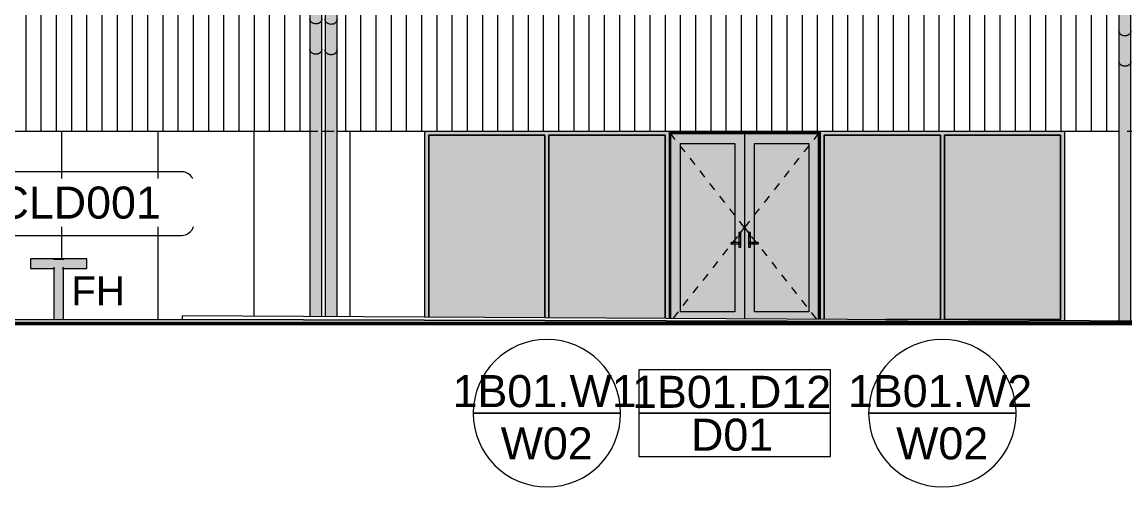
# Model space of a CAD drawing. Header units: metres. Extents: x -2362 to -2010, y -1 to 30.
# Drawn here: x -2318.86 to -2305.09, y 3.2 to 9 of the extents above; entities that cross this region are included whole.
import ezdxf

# ---------------------------------------------------------------- set-up
doc = ezdxf.new("R2010")
doc.units = ezdxf.units.M
doc.linetypes.add('AEC_Center', pattern=[0.024, 0.012, -0.004, 0.004, -0.004])
doc.linetypes.add('Dash Small', pattern=[0.009, 0.003, -0.0015, 0.003, -0.0015])
for name, color, linetype, lineweight in [('A-ANNO-IDEN', 131, 'Continuous', 5), ('A-ANNO-KEYN', 231, 'Continuous', 5), ('A-DETL', 90, 'Continuous', 50), ('A-DOOR', 31, 'Continuous', 5), ('A-DOOR-FRAM', 31, 'Continuous', 5), ('A-DOOR-GLAZ', 31, 'Continuous', 5), ('A-DOOR-IDEN', 31, 'Continuous', 5), ('A-FLOR', 192, 'Continuous', 5), ('A-FLOR-LEVL', 51, 'Continuous', 5), ('A-GLAZ', 151, 'Continuous', 5), ('A-GLAZ-IDEN', 152, 'Continuous', 5), ('A-WALL', 113, 'Continuous', 5), ('A-WALL-PATT', 111, 'Continuous', 5), ('F-FIRE', 13, 'Continuous', 5), ('P-SANR-FIXT', 6, 'Continuous', 5), ('S-BEAM', 12, 'Continuous', 5)]:
    doc.layers.add(name, color=color, linetype=linetype, lineweight=lineweight)
doc.styles.add('Arial_2', font='arial.ttf', dxfattribs={"height": 0.4})
doc.styles.add('Arial_3', font='arial.ttf', dxfattribs={"height": 0.36})

# ---------------------------------------------------------------- blocks, each defined once
blk = doc.blocks.new('Hydrant_double10 - Hydrant_double-1019466-SOUTH EAST - PART B')
at = {"layer": 'F-FIRE'}
h = blk.add_hatch(color=256, dxfattribs=at)
h.paths.add_polyline_path([(-2318.403, 5.986), (-2318.454, 6.036), (-2318.356, 6.034), (-2318.396, 5.993)])
h.paths.add_polyline_path([(-2318.753, 5.986), (-2318.053, 5.986), (-2318.053, 6.046), (-2318.753, 6.044), (-2318.753, 6.001)])
h = blk.add_hatch(color=256, dxfattribs=at)
h.paths.add_polyline_path([(-2318.403, 5.986), (-2318.753, 5.986), (-2318.753, 5.926), (-2318.461, 5.928), (-2318.411, 5.978)])
h.paths.add_polyline_path([(-2318.053, 5.926), (-2318.053, 5.986), (-2318.403, 5.986), (-2318.341, 5.926), (-2318.107, 5.926)])
h = blk.add_hatch(color=256, dxfattribs=at)
h.paths.add_polyline_path([(-2318.461, 5.29), (-2318.343, 5.29), (-2318.346, 5.928), (-2318.403, 5.986), (-2318.463, 5.926), (-2318.462, 5.29)])
h.paths.add_polyline_path([(-2318.403, 5.986), (-2318.357, 6.036), (-2318.454, 6.036), (-2318.418, 6.001)])
for p, q in [((-2318.053, 6.046), (-2318.753, 6.046)), ((-2318.753, 6.046), (-2318.753, 5.986)), ((-2318.753, 5.986), (-2318.753, 5.926)), ((-2318.753, 5.926), (-2318.449, 5.926)), ((-2318.463, 6.036), (-2318.463, 6.031)), ((-2318.463, 5.941), (-2318.463, 5.29)), ((-2318.352, 6.036), (-2318.455, 6.036)), ((-2318.358, 5.926), (-2318.053, 5.926)), ((-2318.343, 6.031), (-2318.343, 6.036)), ((-2318.343, 5.29), (-2318.343, 5.941)), ((-2318.053, 5.986), (-2318.053, 6.046)), ((-2318.053, 5.926), (-2318.053, 5.986))]:
    blk.add_line(p, q, dxfattribs=at)
blk = doc.blocks.new('Downpipe - L Spreader - Default-3252576-SOUTH EAST - PART B')
at = {"layer": 'P-SANR-FIXT'}
for points in [[(-2315.003, 8.971), (-2314.983, 8.973), (-2314.965, 8.979), (-2314.95, 8.989), (-2314.938, 9.002), (-2314.93, 9.018), (-2314.928, 9.034), (-2314.928, 9.4), (-2314.93, 9.412), (-2314.942, 9.431), (-2314.945, 9.434), (-2315.063, 9.434), (-2315.068, 9.428), (-2315.075, 9.414), (-2315.078, 9.399), (-2315.078, 9.034), (-2315.075, 9.018), (-2315.068, 9.002), (-2315.056, 8.989), (-2315.04, 8.979), (-2315.022, 8.973)], [(-2315.003, 8.592), (-2314.983, 8.594), (-2314.965, 8.6), (-2314.95, 8.61), (-2314.938, 8.623), (-2314.93, 8.638), (-2314.928, 8.657), (-2314.928, 9.034), (-2314.93, 9.018), (-2314.942, 8.997), (-2314.95, 8.989), (-2314.965, 8.979), (-2314.983, 8.973), (-2315.003, 8.971), (-2315.022, 8.973), (-2315.04, 8.979), (-2315.06, 8.993), (-2315.068, 9.002), (-2315.075, 9.018), (-2315.078, 9.034), (-2315.078, 8.655), (-2315.075, 8.638), (-2315.068, 8.623), (-2315.056, 8.61), (-2315.04, 8.6), (-2315.022, 8.594)], [(-2314.928, 5.329), (-2314.928, 8.655), (-2314.93, 8.638), (-2314.942, 8.618), (-2314.95, 8.61), (-2314.965, 8.6), (-2314.983, 8.594), (-2315.003, 8.592), (-2315.022, 8.594), (-2315.04, 8.6), (-2315.06, 8.614), (-2315.068, 8.623), (-2315.075, 8.638), (-2315.078, 8.641), (-2315.078, 5.33), (-2314.928, 5.329)]]:
    blk.add_hatch(color=256, dxfattribs=at).paths.add_polyline_path(points)
for p, q in [((-2315.078, 9.434), (-2315.078, 9.034)), ((-2314.945, 9.434), (-2315.063, 9.434)), ((-2314.928, 9.034), (-2314.928, 9.431)), ((-2315.078, 9.034), (-2315.078, 8.655)), ((-2314.928, 8.655), (-2314.928, 9.034)), ((-2315.078, 8.655), (-2315.078, 5.33)), ((-2314.928, 5.329), (-2314.928, 8.655))]:
    blk.add_line(p, q, dxfattribs=at)
for points in [[(-2314.928, 9.034), (-2314.928, 9.031), (-2314.928, 9.026), (-2314.93, 9.017), (-2314.933, 9.01), (-2314.937, 9.003), (-2314.94, 8.999), (-2314.944, 8.994), (-2314.95, 8.989), (-2314.957, 8.984), (-2314.965, 8.979), (-2314.974, 8.975), (-2314.987, 8.972), (-2315.003, 8.97), (-2315.023, 8.972), (-2315.038, 8.978), (-2315.049, 8.984), (-2315.056, 8.989), (-2315.061, 8.994), (-2315.065, 8.999), (-2315.069, 9.003), (-2315.072, 9.01), (-2315.076, 9.017), (-2315.077, 9.026), (-2315.078, 9.031), (-2315.078, 9.034)], [(-2314.928, 8.655), (-2314.928, 8.652), (-2314.928, 8.646), (-2314.93, 8.638), (-2314.933, 8.631), (-2314.937, 8.624), (-2314.94, 8.62), (-2314.944, 8.615), (-2314.95, 8.61), (-2314.957, 8.605), (-2314.965, 8.6), (-2314.974, 8.596), (-2314.987, 8.593), (-2315.003, 8.591), (-2315.023, 8.593), (-2315.038, 8.598), (-2315.049, 8.605), (-2315.056, 8.61), (-2315.061, 8.615), (-2315.065, 8.62), (-2315.069, 8.624), (-2315.072, 8.631), (-2315.076, 8.638), (-2315.077, 8.646), (-2315.078, 8.652), (-2315.078, 8.655)]]:
    blk.add_open_spline(points, degree=3, knots=[0, 0, 0, 0, 0.041667, 0.083333, 0.125, 0.166667, 0.1875, 0.208333, 0.25, 0.291667, 0.333333, 0.375, 0.416667, 0.5, 0.583333, 0.666667, 0.708333, 0.75, 0.791667, 0.8125, 0.833333, 0.875, 0.916667, 0.958333, 1, 1, 1, 1], dxfattribs=at)
blk = doc.blocks.new('Structural Framing 26 - Structural Framing 26-1480178-SOUTH EAST - PART B')
at = {"layer": 'S-BEAM'}
h = blk.add_hatch(color=256, dxfattribs=at)
h.paths.add_polyline_path([(-2329.213, 7.6), (-2329.211, 7.6), (-2329.211, 7.605), (-2328.291, 7.605), (-2328.291, 7.62), (-2330.135, 7.62), (-2330.133, 7.605), (-2329.213, 7.605)])
h.paths.add_polyline_path([(-2349.419, 7.6), (-2349.419, 7.605), (-2348.499, 7.605), (-2348.497, 7.605), (-2347.577, 7.605), (-2347.577, 7.62), (-2349.421, 7.62), (-2349.421, 7.6)])
h.paths.add_polyline_path([(-2308.917, 7.6), (-2308.919, 7.62), (-2310.763, 7.62), (-2310.761, 7.605), (-2309.841, 7.605), (-2309.839, 7.605), (-2308.919, 7.605), (-2308.919, 7.6)])
for p, q in [((-2310.76, 7.6), (-2310.763, 7.6)), ((-2309.838, 7.6), (-2309.841, 7.6)), ((-2308.917, 7.6), (-2308.919, 7.6))]:
    blk.add_line(p, q, dxfattribs=at)
blk = doc.blocks.new('Downpipe - L Spreader - Default-V13-SOUTH EAST - PART B')
at = {"layer": 'P-SANR-FIXT'}
for points in [[(-2315.193, 8.977), (-2315.173, 8.979), (-2315.155, 8.985), (-2315.14, 8.996), (-2315.128, 9.009), (-2315.12, 9.024), (-2315.118, 9.04), (-2315.118, 9.403), (-2315.12, 9.415), (-2315.128, 9.43), (-2315.14, 9.44), (-2315.25, 9.44), (-2315.258, 9.432), (-2315.265, 9.417), (-2315.268, 9.403), (-2315.268, 9.04), (-2315.265, 9.024), (-2315.258, 9.009), (-2315.246, 8.996), (-2315.23, 8.985), (-2315.212, 8.979)], [(-2315.193, 8.598), (-2315.173, 8.6), (-2315.155, 8.606), (-2315.14, 8.616), (-2315.128, 8.629), (-2315.12, 8.645), (-2315.118, 8.663), (-2315.118, 9.04), (-2315.12, 9.024), (-2315.128, 9.009), (-2315.14, 8.996), (-2315.155, 8.985), (-2315.177, 8.979), (-2315.193, 8.977), (-2315.212, 8.979), (-2315.23, 8.985), (-2315.246, 8.996), (-2315.258, 9.009), (-2315.265, 9.024), (-2315.268, 9.04), (-2315.268, 8.661), (-2315.265, 8.645), (-2315.258, 8.629), (-2315.246, 8.616), (-2315.23, 8.606), (-2315.212, 8.6)], [(-2315.118, 5.33), (-2315.118, 8.661), (-2315.12, 8.645), (-2315.128, 8.629), (-2315.14, 8.616), (-2315.155, 8.606), (-2315.177, 8.6), (-2315.193, 8.598), (-2315.212, 8.6), (-2315.23, 8.606), (-2315.246, 8.616), (-2315.258, 8.629), (-2315.265, 8.645), (-2315.268, 8.647), (-2315.268, 5.331), (-2315.118, 5.33)]]:
    blk.add_hatch(color=256, dxfattribs=at).paths.add_polyline_path(points)
for p, q in [((-2315.268, 9.437), (-2315.268, 9.04)), ((-2315.14, 9.44), (-2315.25, 9.44)), ((-2315.118, 9.04), (-2315.118, 9.434)), ((-2315.268, 9.04), (-2315.268, 8.661)), ((-2315.118, 8.661), (-2315.118, 9.04)), ((-2315.268, 8.661), (-2315.268, 5.331)), ((-2315.118, 5.33), (-2315.118, 8.661))]:
    blk.add_line(p, q, dxfattribs=at)
for points in [[(-2315.118, 9.04), (-2315.118, 9.037), (-2315.118, 9.032), (-2315.12, 9.024), (-2315.123, 9.016), (-2315.127, 9.01), (-2315.13, 9.005), (-2315.134, 9.001), (-2315.14, 8.995), (-2315.147, 8.99), (-2315.155, 8.985), (-2315.164, 8.982), (-2315.177, 8.978), (-2315.193, 8.976), (-2315.213, 8.979), (-2315.228, 8.984), (-2315.239, 8.99), (-2315.246, 8.995), (-2315.251, 9.001), (-2315.255, 9.005), (-2315.259, 9.01), (-2315.262, 9.016), (-2315.266, 9.024), (-2315.267, 9.032), (-2315.268, 9.037), (-2315.268, 9.04)], [(-2315.118, 8.661), (-2315.118, 8.658), (-2315.118, 8.653), (-2315.12, 8.645), (-2315.123, 8.637), (-2315.127, 8.631), (-2315.13, 8.626), (-2315.134, 8.621), (-2315.14, 8.616), (-2315.147, 8.611), (-2315.155, 8.606), (-2315.164, 8.603), (-2315.177, 8.599), (-2315.193, 8.597), (-2315.213, 8.599), (-2315.228, 8.605), (-2315.239, 8.611), (-2315.246, 8.616), (-2315.251, 8.621), (-2315.255, 8.626), (-2315.259, 8.631), (-2315.262, 8.637), (-2315.266, 8.645), (-2315.267, 8.653), (-2315.268, 8.658), (-2315.268, 8.661)]]:
    blk.add_open_spline(points, degree=3, knots=[0, 0, 0, 0, 0.041667, 0.083333, 0.125, 0.166667, 0.1875, 0.208333, 0.25, 0.291667, 0.333333, 0.375, 0.416667, 0.5, 0.583333, 0.666667, 0.708333, 0.75, 0.791667, 0.8125, 0.833333, 0.875, 0.916667, 0.958333, 1, 1, 1, 1], dxfattribs=at)
blk = doc.blocks.new('Downpipe - L Spreader - Default-V14-SOUTH EAST - PART B')
at = {"layer": 'P-SANR-FIXT'}
for points in [[(-2305.093, 8.827), (-2305.073, 8.829), (-2305.055, 8.835), (-2305.04, 8.846), (-2305.028, 8.859), (-2305.02, 8.874), (-2305.018, 8.89), (-2305.02, 9.238), (-2305.02, 9.24), (-2305.028, 9.254), (-2305.04, 9.266), (-2305.055, 9.276), (-2305.073, 9.282), (-2305.098, 9.284), (-2305.112, 9.283), (-2305.131, 9.277), (-2305.146, 9.268), (-2305.158, 9.255), (-2305.166, 9.24), (-2305.168, 9.227), (-2305.168, 8.89), (-2305.165, 8.874), (-2305.158, 8.859), (-2305.146, 8.846), (-2305.13, 8.835), (-2305.112, 8.829), (-2305.098, 8.828)], [(-2305.093, 8.448), (-2305.073, 8.45), (-2305.055, 8.456), (-2305.04, 8.466), (-2305.028, 8.479), (-2305.02, 8.495), (-2305.018, 8.513), (-2305.018, 8.89), (-2305.02, 8.874), (-2305.028, 8.859), (-2305.04, 8.846), (-2305.055, 8.835), (-2305.073, 8.829), (-2305.098, 8.828), (-2305.112, 8.829), (-2305.13, 8.835), (-2305.146, 8.846), (-2305.158, 8.859), (-2305.165, 8.874), (-2305.168, 8.89), (-2305.168, 8.511), (-2305.165, 8.495), (-2305.158, 8.479), (-2305.146, 8.466), (-2305.13, 8.456), (-2305.112, 8.45), (-2305.098, 8.449)], [(-2305.018, 5.273), (-2305.018, 8.511), (-2305.02, 8.495), (-2305.028, 8.479), (-2305.04, 8.466), (-2305.055, 8.456), (-2305.073, 8.45), (-2305.098, 8.449), (-2305.112, 8.45), (-2305.13, 8.456), (-2305.146, 8.466), (-2305.158, 8.479), (-2305.165, 8.495), (-2305.168, 8.497), (-2305.168, 5.273), (-2305.018, 5.273)]]:
    blk.add_hatch(color=256, dxfattribs=at).paths.add_polyline_path(points)
for p, q in [((-2305.168, 9.261), (-2305.168, 8.89)), ((-2305.018, 8.89), (-2305.018, 9.259)), ((-2305.168, 8.89), (-2305.168, 8.511)), ((-2305.018, 8.511), (-2305.018, 8.89)), ((-2305.168, 8.511), (-2305.168, 5.273)), ((-2305.018, 5.273), (-2305.018, 8.511))]:
    blk.add_line(p, q, dxfattribs=at)
for points in [[(-2305.018, 8.89), (-2305.018, 8.887), (-2305.018, 8.882), (-2305.02, 8.874), (-2305.023, 8.866), (-2305.027, 8.86), (-2305.03, 8.855), (-2305.034, 8.851), (-2305.04, 8.845), (-2305.047, 8.84), (-2305.055, 8.835), (-2305.064, 8.832), (-2305.076, 8.828), (-2305.093, 8.826), (-2305.112, 8.829), (-2305.128, 8.834), (-2305.139, 8.84), (-2305.146, 8.845), (-2305.151, 8.851), (-2305.155, 8.855), (-2305.159, 8.86), (-2305.162, 8.866), (-2305.165, 8.874), (-2305.167, 8.882), (-2305.168, 8.887), (-2305.168, 8.89)], [(-2305.018, 8.511), (-2305.018, 8.508), (-2305.018, 8.503), (-2305.02, 8.495), (-2305.023, 8.487), (-2305.027, 8.481), (-2305.03, 8.476), (-2305.034, 8.471), (-2305.04, 8.466), (-2305.047, 8.461), (-2305.055, 8.456), (-2305.064, 8.453), (-2305.076, 8.449), (-2305.093, 8.447), (-2305.112, 8.449), (-2305.128, 8.455), (-2305.139, 8.461), (-2305.146, 8.466), (-2305.151, 8.471), (-2305.155, 8.476), (-2305.159, 8.481), (-2305.162, 8.487), (-2305.165, 8.495), (-2305.167, 8.503), (-2305.168, 8.508), (-2305.168, 8.511)]]:
    blk.add_open_spline(points, degree=3, knots=[0, 0, 0, 0, 0.041667, 0.083333, 0.125, 0.166667, 0.1875, 0.208333, 0.25, 0.291667, 0.333333, 0.375, 0.416667, 0.5, 0.583333, 0.666667, 0.708333, 0.75, 0.791667, 0.8125, 0.833333, 0.875, 0.916667, 0.958333, 1, 1, 1, 1], dxfattribs=at)
blk = doc.blocks.new('X_Door-Panel-Hinge-Standard - Standard-V59-SOUTH EAST - PART B')
at = {"layer": 'A-DOOR'}
h = blk.add_hatch(color=256, dxfattribs=at)
h.paths.add_polyline_path([(-2308.919, 5.295), (-2308.919, 7.605), (-2309.839, 7.605), (-2309.839, 5.3), (-2308.949, 5.295)])
h.paths.add_polyline_path([(-2309.669, 5.385), (-2309.719, 5.385), (-2309.719, 6.232), (-2309.766, 6.23), (-2309.767, 6.19), (-2309.792, 6.191), (-2309.791, 6.375), (-2309.766, 6.374), (-2309.765, 6.248), (-2309.752, 6.248), (-2309.719, 6.248), (-2309.719, 7.485), (-2309.039, 7.485), (-2309.039, 5.385), (-2309.551, 5.385)])
h.paths.add_polyline_path([(-2309.779, 6.23), (-2309.772, 6.233), (-2309.781, 6.235), (-2309.781, 6.246), (-2309.774, 6.249), (-2309.781, 6.25), (-2309.787, 6.245), (-2309.788, 6.237), (-2309.784, 6.231), (-2309.781, 6.23)])
h.paths.add_polyline_path([(-2309.752, 6.233), (-2309.753, 6.246), (-2309.757, 6.24), (-2309.753, 6.234)])
h.paths.add_polyline_path([(-2309.789, 6.343), (-2309.789, 6.35), (-2309.789, 6.346)])
at = {"layer": 'A-DOOR-GLAZ'}
h = blk.add_hatch(color=256, dxfattribs=at)
h.paths.add_polyline_path([(-2309.719, 5.385), (-2309.039, 5.385), (-2309.039, 7.485), (-2309.719, 7.485), (-2309.719, 6.248), (-2309.673, 6.246), (-2309.672, 6.238), (-2309.675, 6.232), (-2309.683, 6.234), (-2309.695, 6.233), (-2309.719, 6.232), (-2309.719, 5.478)])
h.paths.add_polyline_path([(-2309.701, 6.233), (-2309.695, 6.24), (-2309.701, 6.244), (-2309.701, 6.234)])
at = {"layer": 'A-DOOR', "linetype": 'Dash Small'}
for p, q in [((-2309.839, 6.435), (-2308.919, 7.605)), ((-2309.791, 6.375), (-2309.839, 6.435)), ((-2309.691, 6.247), (-2309.766, 6.342)), ((-2308.942, 5.295), (-2309.68, 6.234))]:
    blk.add_line(p, q, dxfattribs=at)
at = {"layer": 'A-DOOR'}
for p, q in [((-2309.839, 5.3), (-2309.839, 7.605)), ((-2308.919, 7.605), (-2309.839, 7.605)), ((-2308.919, 7.605), (-2308.919, 5.295)), ((-2309.719, 7.485), (-2309.039, 7.485)), ((-2309.719, 6.248), (-2309.719, 7.485)), ((-2309.039, 7.485), (-2309.039, 5.385)), ((-2309.719, 5.385), (-2309.719, 6.233)), ((-2309.039, 5.385), (-2309.719, 5.385))]:
    blk.add_line(p, q, dxfattribs=at)
blk = doc.blocks.new('X_Door-Frame-Wood - Standard-V60-SOUTH EAST - PART B')
at = {"layer": 'A-DOOR-FRAM'}
for p, q in [((-2310.783, 7.64), (-2310.783, 5.305)), ((-2310.763, 5.305), (-2310.763, 7.62)), ((-2310.763, 7.62), (-2308.917, 7.62)), ((-2308.917, 5.295), (-2308.917, 7.62)), ((-2308.897, 7.64), (-2308.897, 5.295))]:
    blk.add_line(p, q, dxfattribs=at)
blk = doc.blocks.new('X_Door-Handle-Lockwood 4800 Series Lever - Standard-V61-SOUTH EAST - PART B')
at = {"layer": 'A-DOOR'}
h = blk.add_hatch(color=256, dxfattribs=at)
h.paths.add_polyline_path([(-2309.766, 6.374), (-2309.772, 6.324), (-2309.779, 6.321), (-2309.786, 6.324), (-2309.789, 6.331), (-2309.79, 6.353), (-2309.787, 6.348), (-2309.781, 6.353), (-2309.774, 6.352), (-2309.769, 6.348), (-2309.768, 6.353)])
h.paths.add_polyline_path([(-2309.786, 6.19), (-2309.766, 6.191), (-2309.766, 6.232), (-2309.774, 6.231), (-2309.781, 6.23), (-2309.787, 6.235), (-2309.788, 6.243), (-2309.784, 6.249), (-2309.776, 6.25), (-2309.766, 6.248), (-2309.767, 6.375), (-2309.792, 6.374), (-2309.791, 6.19)])
for points in [[(-2309.779, 6.321), (-2309.774, 6.322), (-2309.769, 6.331), (-2309.77, 6.348), (-2309.776, 6.353), (-2309.787, 6.348), (-2309.789, 6.343), (-2309.789, 6.331), (-2309.784, 6.322)], [(-2309.763, 6.24), (-2309.756, 6.242), (-2309.752, 6.247), (-2309.772, 6.247), (-2309.781, 6.246), (-2309.782, 6.24), (-2309.769, 6.24)], [(-2309.762, 6.232), (-2309.753, 6.234), (-2309.757, 6.24), (-2309.782, 6.24), (-2309.781, 6.234), (-2309.763, 6.232)], [(-2309.701, 6.24), (-2309.701, 6.248), (-2309.752, 6.246), (-2309.752, 6.24)], [(-2309.701, 6.232), (-2309.701, 6.24), (-2309.752, 6.238), (-2309.752, 6.232)], [(-2309.675, 6.232), (-2309.67, 6.24), (-2309.697, 6.238), (-2309.701, 6.233), (-2309.677, 6.233)], [(-2309.689, 6.24), (-2309.67, 6.24), (-2309.675, 6.248), (-2309.681, 6.246), (-2309.693, 6.247), (-2309.7, 6.246), (-2309.693, 6.24)]]:
    blk.add_hatch(color=256, dxfattribs=at).paths.add_polyline_path(points)
for p, q in [((-2309.792, 6.374), (-2309.792, 6.191)), ((-2309.767, 6.375), (-2309.791, 6.375)), ((-2309.789, 6.343), (-2309.789, 6.331)), ((-2309.769, 6.331), (-2309.769, 6.343)), ((-2309.766, 6.248), (-2309.766, 6.374)), ((-2309.766, 6.191), (-2309.766, 6.232)), ((-2309.701, 6.248), (-2309.752, 6.248)), ((-2309.752, 6.232), (-2309.701, 6.232)), ((-2309.791, 6.19), (-2309.767, 6.19))]:
    blk.add_line(p, q, dxfattribs=at)
at = {"layer": 'A-DOOR', "flags": 128}
for points in [[(-2309.752, 6.248), (-2309.753, 6.248), (-2309.754, 6.248), (-2309.755, 6.248), (-2309.756, 6.248), (-2309.757, 6.248), (-2309.758, 6.248), (-2309.759, 6.248), (-2309.76, 6.248), (-2309.761, 6.248), (-2309.762, 6.248), (-2309.763, 6.248), (-2309.764, 6.248), (-2309.765, 6.248), (-2309.766, 6.248), (-2309.767, 6.248), (-2309.768, 6.248), (-2309.769, 6.248), (-2309.77, 6.248), (-2309.77, 6.248), (-2309.771, 6.248), (-2309.772, 6.248), (-2309.773, 6.248), (-2309.773, 6.248), (-2309.774, 6.248), (-2309.774, 6.248), (-2309.775, 6.248), (-2309.776, 6.248), (-2309.776, 6.248), (-2309.776, 6.248), (-2309.777, 6.248), (-2309.777, 6.248), (-2309.778, 6.248), (-2309.778, 6.248), (-2309.778, 6.248), (-2309.778, 6.248), (-2309.779, 6.248), (-2309.779, 6.248), (-2309.779, 6.248), (-2309.779, 6.248)], [(-2309.779, 6.232), (-2309.779, 6.232), (-2309.779, 6.232), (-2309.779, 6.232), (-2309.778, 6.232), (-2309.778, 6.232), (-2309.778, 6.232), (-2309.778, 6.232), (-2309.777, 6.232), (-2309.777, 6.232), (-2309.777, 6.232), (-2309.776, 6.232), (-2309.776, 6.232), (-2309.775, 6.232), (-2309.775, 6.232), (-2309.774, 6.232), (-2309.773, 6.232), (-2309.773, 6.232), (-2309.772, 6.232), (-2309.771, 6.232), (-2309.771, 6.232), (-2309.77, 6.232), (-2309.769, 6.232), (-2309.768, 6.232), (-2309.767, 6.232), (-2309.766, 6.232), (-2309.765, 6.232), (-2309.764, 6.232), (-2309.764, 6.232), (-2309.763, 6.232), (-2309.762, 6.232), (-2309.761, 6.232), (-2309.759, 6.232), (-2309.758, 6.232), (-2309.757, 6.232), (-2309.756, 6.232), (-2309.755, 6.232), (-2309.754, 6.232), (-2309.753, 6.232), (-2309.752, 6.232), (-2309.752, 6.232)], [(-2309.674, 6.248), (-2309.674, 6.248), (-2309.674, 6.248), (-2309.674, 6.248), (-2309.674, 6.248), (-2309.674, 6.248), (-2309.675, 6.248), (-2309.675, 6.248), (-2309.675, 6.248), (-2309.675, 6.248), (-2309.676, 6.248), (-2309.676, 6.248), (-2309.677, 6.248), (-2309.677, 6.248), (-2309.678, 6.248), (-2309.678, 6.248), (-2309.679, 6.248), (-2309.68, 6.248), (-2309.68, 6.248), (-2309.681, 6.248), (-2309.682, 6.248), (-2309.683, 6.248), (-2309.684, 6.248), (-2309.684, 6.248), (-2309.685, 6.248), (-2309.686, 6.248), (-2309.687, 6.248), (-2309.688, 6.248), (-2309.689, 6.248), (-2309.69, 6.248), (-2309.691, 6.248), (-2309.692, 6.248), (-2309.693, 6.248), (-2309.694, 6.248), (-2309.695, 6.248), (-2309.696, 6.248), (-2309.697, 6.248), (-2309.698, 6.248), (-2309.699, 6.248), (-2309.7, 6.248), (-2309.701, 6.248)], [(-2309.701, 6.232), (-2309.7, 6.232), (-2309.699, 6.232), (-2309.698, 6.232), (-2309.696, 6.232), (-2309.695, 6.232), (-2309.694, 6.232), (-2309.693, 6.232), (-2309.692, 6.232), (-2309.691, 6.232), (-2309.69, 6.232), (-2309.689, 6.232), (-2309.688, 6.232), (-2309.687, 6.232), (-2309.686, 6.232), (-2309.685, 6.232), (-2309.685, 6.232), (-2309.684, 6.232), (-2309.683, 6.232), (-2309.682, 6.232), (-2309.681, 6.232), (-2309.681, 6.232), (-2309.68, 6.232), (-2309.679, 6.232), (-2309.679, 6.232), (-2309.678, 6.232), (-2309.677, 6.232), (-2309.677, 6.232), (-2309.676, 6.232), (-2309.676, 6.232), (-2309.676, 6.232), (-2309.675, 6.232), (-2309.675, 6.232), (-2309.675, 6.232), (-2309.674, 6.232), (-2309.674, 6.232), (-2309.674, 6.232), (-2309.674, 6.232), (-2309.674, 6.232), (-2309.674, 6.232)]]:
    blk.add_lwpolyline(points, dxfattribs=at)
at = {"layer": 'A-DOOR'}
for centre, radius, start, end in [((-2309.791, 6.374), 0.001, 90, 180), ((-2309.779, 6.343), 0.01, 0, 180), ((-2309.779, 6.343), 0.01, 60, 180), ((-2309.779, 6.343), 0.01, 165, 180), ((-2309.779, 6.343), 0.01, 165, 180), ((-2309.779, 6.343), 0.01, 0, 30), ((-2309.779, 6.343), 0.01, 0, 15), ((-2309.779, 6.343), 0.01, 0, 15), ((-2309.767, 6.374), 0.001, 0, 90), ((-2309.779, 6.331), 0.01, 180, 0), ((-2309.779, 6.331), 0.01, 180, 225.1749), ((-2309.779, 6.24), 0.01, 45, 180), ((-2309.779, 6.24), 0.01, 180, 315), ((-2309.779, 6.24), 0.008, 90, 270), ((-2309.779, 6.24), 0.008, 60, 180), ((-2309.779, 6.24), 0.008, 180, 300), ((-2309.779, 6.331), 0.01, 240, 300), ((-2309.779, 6.331), 0.01, 330, 345), ((-2309.674, 6.24), 0.008, 270, 90), ((-2309.674, 6.24), 0.008, 0, 90), ((-2309.674, 6.24), 0.008, 270, 0), ((-2309.791, 6.191), 0.001, 180, 270), ((-2309.767, 6.191), 0.001, 270, 0)]:
    blk.add_arc(centre, radius, start, end, dxfattribs=at)
blk = doc.blocks.new('X_Door-Panel-Hinge-Standard - Standard-V62-SOUTH EAST - PART B')
at = {"layer": 'A-DOOR'}
h = blk.add_hatch(color=256, dxfattribs=at)
h.paths.add_polyline_path([(-2309.841, 5.3), (-2309.841, 7.605), (-2310.761, 7.605), (-2310.761, 5.305), (-2309.876, 5.3)])
h.paths.add_polyline_path([(-2309.961, 5.385), (-2310.641, 5.385), (-2310.641, 7.485), (-2309.961, 7.485), (-2309.961, 6.248), (-2309.914, 6.248), (-2309.913, 6.375), (-2309.888, 6.374), (-2309.889, 6.19), (-2309.914, 6.191), (-2309.915, 6.232), (-2309.928, 6.232), (-2309.961, 6.23), (-2309.961, 5.478)])
h.paths.add_polyline_path([(-2309.901, 6.23), (-2309.894, 6.233), (-2309.891, 6.24), (-2309.894, 6.247), (-2309.901, 6.25), (-2309.908, 6.247), (-2309.898, 6.245), (-2309.898, 6.234), (-2309.906, 6.231), (-2309.903, 6.23)])
h.paths.add_polyline_path([(-2309.928, 6.233), (-2309.922, 6.24), (-2309.928, 6.244), (-2309.928, 6.234)])
h.paths.add_polyline_path([(-2309.896, 6.322), (-2309.891, 6.328), (-2309.894, 6.326), (-2309.895, 6.324)])
h.paths.add_polyline_path([(-2309.911, 6.343), (-2309.911, 6.353), (-2309.911, 6.346)])
at = {"layer": 'A-DOOR-GLAZ'}
h = blk.add_hatch(color=256, dxfattribs=at)
h.paths.add_polyline_path([(-2310.137, 5.385), (-2309.961, 5.385), (-2309.961, 6.232), (-2310.006, 6.234), (-2310.008, 6.242), (-2310.005, 6.248), (-2309.996, 6.246), (-2309.984, 6.247), (-2309.961, 6.248), (-2309.961, 7.485), (-2310.641, 7.485), (-2310.641, 5.385), (-2310.372, 5.385)])
h.paths.add_polyline_path([(-2309.979, 6.233), (-2309.98, 6.246), (-2309.984, 6.24), (-2309.98, 6.234)])
at = {"layer": 'A-DOOR', "linetype": 'Dash Small'}
for p, q in [((-2309.841, 6.435), (-2310.761, 7.605)), ((-2309.989, 6.247), (-2309.914, 6.342)), ((-2309.888, 6.375), (-2309.841, 6.435)), ((-2310.729, 5.305), (-2309.999, 6.234))]:
    blk.add_line(p, q, dxfattribs=at)
at = {"layer": 'A-DOOR'}
for p, q in [((-2310.761, 5.305), (-2310.761, 7.605)), ((-2309.841, 7.605), (-2310.761, 7.605)), ((-2309.841, 7.605), (-2309.841, 5.3)), ((-2310.641, 5.385), (-2310.641, 7.485)), ((-2310.641, 7.485), (-2309.961, 7.485)), ((-2309.961, 7.485), (-2309.961, 6.248)), ((-2309.961, 6.233), (-2309.961, 5.385)), ((-2309.961, 5.385), (-2310.641, 5.385))]:
    blk.add_line(p, q, dxfattribs=at)
blk = doc.blocks.new('X_Door-Handle-Lockwood 4800 Series Lever - Standard-V63-SOUTH EAST - PART B')
at = {"layer": 'A-DOOR'}
h = blk.add_hatch(color=256, dxfattribs=at)
h.paths.add_polyline_path([(-2309.888, 6.374), (-2309.894, 6.324), (-2309.901, 6.321), (-2309.908, 6.324), (-2309.911, 6.331), (-2309.911, 6.346), (-2309.909, 6.348), (-2309.903, 6.353), (-2309.896, 6.352), (-2309.891, 6.348), (-2309.89, 6.353)])
h.paths.add_polyline_path([(-2309.889, 6.19), (-2309.888, 6.191), (-2309.889, 6.375), (-2309.914, 6.374), (-2309.914, 6.248), (-2309.906, 6.249), (-2309.898, 6.25), (-2309.892, 6.245), (-2309.891, 6.237), (-2309.896, 6.231), (-2309.903, 6.23), (-2309.914, 6.232), (-2309.913, 6.19), (-2309.903, 6.19)])
for points in [[(-2309.901, 6.321), (-2309.896, 6.322), (-2309.891, 6.331), (-2309.892, 6.348), (-2309.903, 6.353), (-2309.91, 6.346), (-2309.91, 6.328), (-2309.903, 6.322)], [(-2309.99, 6.24), (-2309.983, 6.242), (-2309.979, 6.247), (-2310.006, 6.246), (-2310.009, 6.24), (-2309.996, 6.24)], [(-2310.005, 6.232), (-2309.998, 6.234), (-2309.987, 6.233), (-2309.98, 6.234), (-2309.987, 6.24), (-2310.009, 6.24), (-2310.006, 6.233)], [(-2309.979, 6.24), (-2309.928, 6.242), (-2309.928, 6.248), (-2309.979, 6.246), (-2309.979, 6.242)], [(-2309.979, 6.232), (-2309.928, 6.234), (-2309.928, 6.24), (-2309.979, 6.238), (-2309.979, 6.233)], [(-2309.917, 6.232), (-2309.898, 6.234), (-2309.897, 6.24), (-2309.924, 6.238), (-2309.928, 6.233), (-2309.921, 6.232)], [(-2309.904, 6.24), (-2309.897, 6.24), (-2309.898, 6.246), (-2309.921, 6.248), (-2309.927, 6.246), (-2309.922, 6.24), (-2309.908, 6.24)]]:
    blk.add_hatch(color=256, dxfattribs=at).paths.add_polyline_path(points)
for p, q in [((-2309.914, 6.374), (-2309.914, 6.248)), ((-2309.889, 6.375), (-2309.913, 6.375)), ((-2309.911, 6.343), (-2309.911, 6.331)), ((-2309.891, 6.331), (-2309.891, 6.343)), ((-2309.888, 6.191), (-2309.888, 6.374)), ((-2309.928, 6.248), (-2309.979, 6.248)), ((-2309.979, 6.232), (-2309.928, 6.232)), ((-2309.914, 6.232), (-2309.914, 6.191)), ((-2309.913, 6.19), (-2309.889, 6.19))]:
    blk.add_line(p, q, dxfattribs=at)
at = {"layer": 'A-DOOR', "flags": 128}
for points in [[(-2309.979, 6.248), (-2309.98, 6.248), (-2309.981, 6.248), (-2309.982, 6.248), (-2309.983, 6.248), (-2309.984, 6.248), (-2309.985, 6.248), (-2309.986, 6.248), (-2309.987, 6.248), (-2309.988, 6.248), (-2309.989, 6.248), (-2309.99, 6.248), (-2309.991, 6.248), (-2309.992, 6.248), (-2309.993, 6.248), (-2309.994, 6.248), (-2309.995, 6.248), (-2309.996, 6.248), (-2309.997, 6.248), (-2309.997, 6.248), (-2309.998, 6.248), (-2309.999, 6.248), (-2310, 6.248), (-2310, 6.248), (-2310.001, 6.248), (-2310.001, 6.248), (-2310.002, 6.248), (-2310.003, 6.248), (-2310.003, 6.248), (-2310.003, 6.248), (-2310.004, 6.248), (-2310.004, 6.248), (-2310.005, 6.248), (-2310.005, 6.248), (-2310.005, 6.248), (-2310.005, 6.248), (-2310.006, 6.248), (-2310.006, 6.248), (-2310.006, 6.248), (-2310.006, 6.248)], [(-2310.006, 6.232), (-2310.006, 6.232), (-2310.006, 6.232), (-2310.006, 6.232), (-2310.005, 6.232), (-2310.005, 6.232), (-2310.005, 6.232), (-2310.005, 6.232), (-2310.004, 6.232), (-2310.004, 6.232), (-2310.004, 6.232), (-2310.003, 6.232), (-2310.003, 6.232), (-2310.002, 6.232), (-2310.002, 6.232), (-2310.001, 6.232), (-2310, 6.232), (-2310, 6.232), (-2309.999, 6.232), (-2309.998, 6.232), (-2309.998, 6.232), (-2309.997, 6.232), (-2309.996, 6.232), (-2309.995, 6.232), (-2309.994, 6.232), (-2309.993, 6.232), (-2309.992, 6.232), (-2309.991, 6.232), (-2309.991, 6.232), (-2309.99, 6.232), (-2309.989, 6.232), (-2309.988, 6.232), (-2309.986, 6.232), (-2309.985, 6.232), (-2309.984, 6.232), (-2309.983, 6.232), (-2309.982, 6.232), (-2309.981, 6.232), (-2309.98, 6.232), (-2309.979, 6.232), (-2309.979, 6.232)], [(-2309.901, 6.248), (-2309.901, 6.248), (-2309.901, 6.248), (-2309.901, 6.248), (-2309.901, 6.248), (-2309.901, 6.248), (-2309.902, 6.248), (-2309.902, 6.248), (-2309.902, 6.248), (-2309.902, 6.248), (-2309.903, 6.248), (-2309.903, 6.248), (-2309.904, 6.248), (-2309.904, 6.248), (-2309.905, 6.248), (-2309.905, 6.248), (-2309.906, 6.248), (-2309.907, 6.248), (-2309.907, 6.248), (-2309.908, 6.248), (-2309.909, 6.248), (-2309.91, 6.248), (-2309.911, 6.248), (-2309.911, 6.248), (-2309.912, 6.248), (-2309.913, 6.248), (-2309.914, 6.248), (-2309.915, 6.248), (-2309.916, 6.248), (-2309.917, 6.248), (-2309.918, 6.248), (-2309.919, 6.248), (-2309.92, 6.248), (-2309.921, 6.248), (-2309.922, 6.248), (-2309.923, 6.248), (-2309.924, 6.248), (-2309.925, 6.248), (-2309.926, 6.248), (-2309.927, 6.248), (-2309.928, 6.248)], [(-2309.928, 6.232), (-2309.927, 6.232), (-2309.926, 6.232), (-2309.925, 6.232), (-2309.923, 6.232), (-2309.922, 6.232), (-2309.921, 6.232), (-2309.92, 6.232), (-2309.919, 6.232), (-2309.918, 6.232), (-2309.917, 6.232), (-2309.916, 6.232), (-2309.915, 6.232), (-2309.914, 6.232), (-2309.913, 6.232), (-2309.912, 6.232), (-2309.912, 6.232), (-2309.911, 6.232), (-2309.91, 6.232), (-2309.909, 6.232), (-2309.908, 6.232), (-2309.908, 6.232), (-2309.907, 6.232), (-2309.906, 6.232), (-2309.906, 6.232), (-2309.905, 6.232), (-2309.904, 6.232), (-2309.904, 6.232), (-2309.903, 6.232), (-2309.903, 6.232)], [(-2309.903, 6.232), (-2309.903, 6.232), (-2309.902, 6.232), (-2309.902, 6.232), (-2309.902, 6.232), (-2309.901, 6.232), (-2309.901, 6.232), (-2309.901, 6.232), (-2309.901, 6.232), (-2309.901, 6.232), (-2309.901, 6.232)]]:
    blk.add_lwpolyline(points, dxfattribs=at)
at = {"layer": 'A-DOOR'}
for centre, radius, start, end in [((-2309.913, 6.374), 0.001, 90, 180), ((-2309.901, 6.343), 0.01, 360, 180), ((-2309.901, 6.343), 0.01, 105, 120), ((-2309.901, 6.343), 0.01, 0, 103.0003), ((-2309.901, 6.343), 0.01, 0, 15), ((-2309.901, 6.343), 0.01, 0, 15), ((-2309.889, 6.374), 0.001, 0, 90), ((-2310.006, 6.24), 0.008, 90, 270), ((-2310.006, 6.24), 0.008, 90, 180), ((-2310.006, 6.24), 0.008, 180, 270), ((-2309.901, 6.331), 0.01, 180, 0), ((-2309.901, 6.331), 0.01, 195, 210), ((-2309.901, 6.24), 0.01, 0, 135), ((-2309.901, 6.24), 0.01, 225, 0), ((-2309.901, 6.331), 0.01, 240, 255), ((-2309.901, 6.24), 0.008, 0, 120), ((-2309.901, 6.24), 0.008, 240, 0), ((-2309.901, 6.331), 0.01, 270, 300), ((-2309.901, 6.24), 0.008, 270, 90), ((-2309.901, 6.331), 0.01, 315, 0), ((-2309.913, 6.191), 0.001, 180, 270), ((-2309.889, 6.191), 0.001, 270, 0)]:
    blk.add_arc(centre, radius, start, end, dxfattribs=at)
blk = doc.blocks.new('Window Unit_2 Bay - 2400x3050-3440899-SOUTH EAST - PART B')
at = {"layer": 'A-GLAZ'}
blk.add_hatch(color=256, dxfattribs=at).paths.add_polyline_path([(-2310.783, 5.305), (-2310.783, 7.64), (-2313.833, 7.64), (-2313.831, 5.323), (-2313.783, 5.322), (-2313.783, 7.59), (-2312.333, 7.59), (-2312.333, 5.314), (-2312.283, 5.314), (-2312.283, 7.59), (-2310.833, 7.59), (-2310.833, 5.306), (-2310.784, 5.305)])
h = blk.add_hatch(color=256, dxfattribs=at)
h.paths.add_polyline_path([(-2310.833, 5.306), (-2310.833, 7.59), (-2312.283, 7.59), (-2312.283, 5.314), (-2310.841, 5.306)])
h.paths.add_polyline_path([(-2312.333, 5.314), (-2312.333, 7.59), (-2313.783, 7.59), (-2313.783, 5.322), (-2312.481, 5.315)])
for p, q in [((-2313.833, 5.323), (-2313.833, 7.64)), ((-2313.783, 7.59), (-2313.783, 5.322)), ((-2313.783, 7.59), (-2312.333, 7.59)), ((-2312.333, 7.59), (-2313.783, 7.59)), ((-2313.783, 5.322), (-2313.783, 7.59)), ((-2312.333, 5.314), (-2312.333, 7.59)), ((-2312.333, 7.59), (-2312.333, 5.314)), ((-2312.283, 7.59), (-2312.283, 5.314)), ((-2312.283, 7.59), (-2310.833, 7.59)), ((-2310.833, 7.59), (-2312.283, 7.59)), ((-2312.283, 5.314), (-2312.283, 7.59)), ((-2310.833, 5.306), (-2310.833, 7.59)), ((-2310.833, 7.59), (-2310.833, 5.306)), ((-2310.783, 7.64), (-2310.783, 5.305))]:
    blk.add_line(p, q, dxfattribs=at)
blk = doc.blocks.new('Window Unit_2 Bay - 2400x3050-V64-SOUTH EAST - PART B')
at = {"layer": 'A-GLAZ'}
h = blk.add_hatch(color=256, dxfattribs=at)
h.paths.add_polyline_path([(-2305.847, 5.277), (-2305.847, 7.64), (-2308.897, 7.64), (-2308.896, 5.295), (-2308.847, 5.294), (-2308.847, 7.59), (-2307.397, 7.59), (-2307.397, 5.29), (-2307.793, 5.288), (-2305.848, 5.277)])
h.paths.add_polyline_path([(-2306.153, 5.29), (-2307.347, 5.29), (-2307.347, 7.59), (-2305.897, 7.59), (-2305.897, 5.29), (-2305.918, 5.29)])
h = blk.add_hatch(color=256, dxfattribs=at)
h.paths.add_polyline_path([(-2308.028, 5.29), (-2307.397, 5.29), (-2307.397, 7.59), (-2308.847, 7.59), (-2308.847, 5.294), (-2308.077, 5.29)])
h.paths.add_polyline_path([(-2307.09, 5.29), (-2305.897, 5.29), (-2305.897, 7.59), (-2307.347, 7.59), (-2307.347, 5.29), (-2307.207, 5.29)])
for p, q in [((-2308.897, 5.295), (-2308.897, 7.64)), ((-2308.847, 7.59), (-2308.847, 5.294)), ((-2308.847, 7.59), (-2307.397, 7.59)), ((-2307.397, 7.59), (-2308.847, 7.59)), ((-2308.847, 5.294), (-2308.847, 7.59)), ((-2307.397, 5.29), (-2307.397, 7.59)), ((-2307.397, 7.59), (-2307.397, 5.29)), ((-2307.347, 7.59), (-2307.347, 5.29)), ((-2307.347, 7.59), (-2305.897, 7.59)), ((-2305.897, 7.59), (-2307.347, 7.59)), ((-2307.347, 5.29), (-2307.347, 7.59)), ((-2305.897, 5.29), (-2305.897, 7.59)), ((-2305.897, 7.59), (-2305.897, 5.29)), ((-2305.847, 7.64), (-2305.847, 5.277)), ((-2308.077, 5.29), (-2307.397, 5.29)), ((-2307.397, 5.29), (-2308.077, 5.29)), ((-2307.347, 5.29), (-2305.897, 5.29)), ((-2305.897, 5.29), (-2307.347, 5.29))]:
    blk.add_line(p, q, dxfattribs=at)
blk = doc.blocks.new('AA_DOOR_MARK _ TYPE MARK_HA2 - Mark _ Type Mark-1751130-SOUTH EAST - PART B')
at = {"layer": 'A-DOOR-IDEN'}
for p, q in [((-2328.045, 4.891), (-2330.439, 4.891)), ((-2330.439, 4.891), (-2330.439, 4.351)), ((-2328.045, 4.351), (-2328.045, 4.891)), ((-2330.439, 4.351), (-2328.045, 4.351)), ((-2328.045, 4.351), (-2330.439, 4.351)), ((-2330.439, 4.351), (-2330.439, 3.811)), ((-2328.045, 3.811), (-2328.045, 4.351)), ((-2330.439, 3.811), (-2328.045, 3.811))]:
    blk.add_line(p, q, dxfattribs=at)
blk = doc.blocks.new('AA_WINDOW_TYPE MARK _ PRECINCT - Mark _ Type Mark-3459970-SOUTH EAST - PART B')
at = {"layer": 'A-GLAZ-IDEN'}
for p, q in [((-2346.95, 4.119), (-2345.11, 4.119)), ((-2345.11, 4.119), (-2346.95, 4.119))]:
    blk.add_line(p, q, dxfattribs=at)
for start, end in [(360, 180), (180, 360)]:
    blk.add_arc((-2346.03, 4.119), 0.92, start, end, dxfattribs=at)
blk = doc.blocks.new('T-Keynote-ANZRS - Keynote Value _2mm Opaque_ box-1903833-SOUTH EAST - PART B')
at = {"layer": 'A-ANNO-KEYN'}
for p, q in [((-2333.725, 8.943), (-2336.223, 8.943)), ((-2336.383, 8.783), (-2336.383, 8.309)), ((-2333.565, 8.309), (-2333.565, 8.783)), ((-2336.223, 8.149), (-2333.725, 8.149))]:
    blk.add_line(p, q, dxfattribs=at)
for centre, start, end in [((-2336.223, 8.783), 90, 180), ((-2333.725, 8.783), 0, 90), ((-2336.223, 8.309), 180, 270), ((-2333.725, 8.309), 270, 0)]:
    blk.add_arc(centre, 0.16, start, end, dxfattribs=at)

msp = doc.modelspace()

# ---------------------------------------------------------------- hatches: boundary and pattern name
at = {"layer": 'A-WALL-PATT'}
h = msp.add_hatch(dxfattribs=at)
h.set_pattern_fill('FP_1', color=256, style=0, pattern_type=2)
h.set_pattern_definition([(90, (-2302.85, 7.64), (-0.19, 1e-17), [])])
h.paths.add_polyline_path([(-2350.328, 7.64), (-2343.593, 7.64), (-2343.593, 9.855), (-2350.328, 9.97), (-2350.328, 7.806)])
h.paths.add_polyline_path([(-2329.358, 7.64), (-2321.029, 7.64), (-2321.029, 9.47), (-2332.649, 9.668), (-2332.649, 7.64), (-2330.295, 7.64)])
h.paths.add_polyline_path([(-2343.443, 7.64), (-2343.403, 7.64), (-2343.403, 9.852), (-2343.443, 9.853), (-2343.443, 7.806)])
h.paths.add_polyline_path([(-2343.253, 7.64), (-2338.226, 7.64), (-2338.226, 9.764), (-2343.253, 9.849), (-2343.253, 7.806)])
h.paths.add_polyline_path([(-2332.799, 7.64), (-2332.799, 9.671), (-2332.839, 9.672), (-2332.839, 7.64)])
h.paths.add_polyline_path([(-2332.989, 7.64), (-2332.989, 9.674), (-2337.886, 9.758), (-2337.886, 7.64), (-2333.108, 7.64)])
h.paths.add_polyline_path([(-2314.591, 7.64), (-2305.168, 7.64), (-2305.168, 9.199), (-2314.928, 9.366), (-2314.928, 7.64), (-2314.825, 7.64)])
h.paths.add_polyline_path([(-2315.078, 7.64), (-2315.078, 9.369), (-2315.118, 9.369), (-2315.118, 7.64)])
h.paths.add_polyline_path([(-2315.268, 7.64), (-2315.268, 9.372), (-2320.689, 9.464), (-2320.689, 7.64), (-2315.294, 7.64)])
h.paths.add_polyline_path([(-2338.036, 7.64), (-2338.036, 9.76), (-2338.076, 9.761), (-2338.076, 7.64)])
h.paths.add_polyline_path([(-2320.879, 7.64), (-2320.839, 7.64), (-2320.839, 9.467), (-2320.879, 9.467), (-2320.879, 7.718)])
h.paths.add_polyline_path([(-2302.743, 7.64), (-2302.743, 9.158), (-2304.828, 9.194), (-2304.828, 7.64), (-2303.106, 7.64)])
h.paths.add_polyline_path([(-2304.978, 7.64), (-2304.978, 9.196), (-2305.018, 9.197), (-2305.018, 7.64), (-2304.981, 7.64)])
h = msp.add_hatch(dxfattribs=at)
h.set_pattern_fill('FP_2', color=256, style=0, pattern_type=2)
h.set_pattern_definition([(90, (-2353.164, 5.24), (-1.2, 7e-17), []), (180, (-2353.164, 5.24), (-4e-16, -3), [])])
h.paths.add_polyline_path([(-2349.441, 5.24), (-2349.431, 5.24), (-2349.431, 7.63), (-2347.565, 7.63), (-2347.565, 5.24), (-2347.555, 5.24), (-2347.555, 7.64), (-2349.441, 7.64), (-2349.441, 5.478)])
h.paths.add_polyline_path([(-2336.624, 5.24), (-2332.989, 5.24), (-2332.989, 7.64), (-2337.886, 7.64), (-2337.886, 5.24), (-2336.858, 5.24)])
h.paths.add_polyline_path([(-2331.819, 5.24), (-2331.705, 5.24), (-2331.705, 7.64), (-2332.649, 7.64), (-2332.649, 5.24), (-2331.936, 5.24)])
h.paths.add_polyline_path([(-2344.505, 5.24), (-2343.593, 5.24), (-2343.593, 7.64), (-2344.505, 7.64), (-2344.505, 5.478)])
h.paths.add_polyline_path([(-2332.839, 5.24), (-2332.799, 5.24), (-2332.799, 7.64), (-2332.839, 7.64), (-2332.839, 5.284)])
h.paths.add_polyline_path([(-2338.076, 5.24), (-2338.036, 5.24), (-2338.036, 7.64), (-2338.076, 7.64), (-2338.076, 5.284)])
h.paths.add_polyline_path([(-2338.226, 5.24), (-2338.226, 7.64), (-2343.253, 7.64), (-2343.253, 5.24), (-2338.264, 5.24)])
h.paths.add_polyline_path([(-2343.443, 5.24), (-2343.403, 5.24), (-2343.403, 7.64), (-2343.443, 7.64), (-2343.443, 5.284)])
h.paths.add_polyline_path([(-2330.155, 5.247), (-2330.145, 5.248), (-2330.145, 7.63), (-2328.279, 7.63), (-2328.279, 5.264), (-2328.269, 5.264), (-2328.269, 7.64), (-2330.155, 7.64), (-2330.155, 5.29)])
h.paths.add_polyline_path([(-2302.917, 5.261), (-2302.917, 7.64), (-2304.828, 7.64), (-2304.828, 5.271), (-2302.942, 5.261)])
h.paths.add_polyline_path([(-2304.978, 5.272), (-2304.978, 7.64), (-2305.018, 7.64), (-2305.018, 5.273), (-2304.981, 5.272)])
h.paths.add_polyline_path([(-2305.168, 5.273), (-2305.168, 7.64), (-2305.847, 7.64), (-2305.847, 5.277), (-2305.215, 5.274)])
h.paths.add_polyline_path([(-2318.463, 5.29), (-2318.463, 5.926), (-2318.753, 5.928), (-2318.753, 6.046), (-2318.053, 6.044), (-2318.053, 5.926), (-2318.343, 5.926), (-2318.343, 5.29), (-2316.858, 5.29), (-2316.858, 5.34), (-2315.268, 5.331), (-2315.268, 7.64), (-2320.689, 7.64), (-2320.689, 5.329), (-2319.358, 5.34), (-2319.358, 5.29), (-2318.576, 5.29)])
h.paths.add_polyline_path([(-2308.897, 5.295), (-2308.897, 7.64), (-2310.783, 7.64), (-2310.782, 5.305), (-2310.773, 5.305), (-2310.773, 7.63), (-2308.907, 7.63), (-2308.907, 5.295), (-2308.897, 5.295)])
h.paths.add_polyline_path([(-2322.269, 5.315), (-2321.029, 5.326), (-2321.029, 7.64), (-2322.269, 7.64), (-2322.269, 5.34)])
h.paths.add_polyline_path([(-2313.833, 5.323), (-2313.833, 7.64), (-2314.928, 7.64), (-2314.928, 5.329), (-2313.888, 5.323)])
h.paths.add_polyline_path([(-2320.879, 5.327), (-2320.839, 5.327), (-2320.839, 7.64), (-2320.879, 7.64), (-2320.879, 5.34)])
h.paths.add_polyline_path([(-2315.078, 5.33), (-2315.078, 7.64), (-2315.118, 7.64), (-2315.118, 5.33)])

# ---------------------------------------------------------------- linework, layer by layer
at = {"layer": 'A-DETL'}
msp.add_line((-2301.94, 5.24), (-2350.328, 5.24), dxfattribs=at)
at = {"layer": 'A-FLOR'}
for p, q in [((-2319.358, 5.29), (-2316.858, 5.29)), ((-2316.858, 5.29), (-2316.858, 5.34)), ((-2316.858, 5.34), (-2301.94, 5.255)), ((-2301.94, 5.247), (-2316.858, 5.29)), ((-2316.858, 5.29), (-2301.94, 5.248))]:
    msp.add_line(p, q, dxfattribs=at)
at = {"layer": 'A-FLOR-LEVL', "linetype": 'AEC_Center'}
for p, q in [((-2360.866, 7.64), (-2294.239, 7.64)), ((-2360.866, 5.24), (-2294.239, 5.24))]:
    msp.add_line(p, q, dxfattribs=at)
at = {"layer": 'A-WALL'}
for p, q in [((-2320.689, 7.64), (-2315.268, 7.64)), ((-2315.118, 7.64), (-2315.078, 7.64)), ((-2314.928, 7.64), (-2305.168, 7.64)), ((-2313.833, 5.323), (-2313.833, 7.64)), ((-2310.783, 7.64), (-2310.783, 5.305)), ((-2310.773, 7.63), (-2308.907, 7.63)), ((-2310.773, 5.305), (-2310.773, 7.63)), ((-2308.907, 7.63), (-2308.907, 5.295)), ((-2308.897, 5.295), (-2308.897, 7.64)), ((-2305.847, 7.64), (-2305.847, 5.277))]:
    msp.add_line(p, q, dxfattribs=at)

# ---------------------------------------------------------------- block references
at = {"layer": 'A-ANNO-KEYN'}
msp.add_blockref('T-Keynote-ANZRS - Keynote Value _2mm Opaque_ box-1903833-SOUTH EAST - PART B', (16.854, -1.811), dxfattribs=at)
at = {"layer": 'A-DOOR'}
for name in ['X_Door-Panel-Hinge-Standard - Standard-V62-SOUTH EAST - PART B', 'X_Door-Panel-Hinge-Standard - Standard-V59-SOUTH EAST - PART B', 'X_Door-Handle-Lockwood 4800 Series Lever - Standard-V63-SOUTH EAST - PART B', 'X_Door-Handle-Lockwood 4800 Series Lever - Standard-V61-SOUTH EAST - PART B']:
    msp.add_blockref(name, (0, 0), dxfattribs=at)
at = {"layer": 'A-DOOR-FRAM'}
msp.add_blockref('X_Door-Frame-Wood - Standard-V60-SOUTH EAST - PART B', (0, 0), dxfattribs=at)
at = {"layer": 'A-DOOR-IDEN'}
msp.add_blockref('AA_DOOR_MARK _ TYPE MARK_HA2 - Mark _ Type Mark-1751130-SOUTH EAST - PART B', (19.277, -0.232), dxfattribs=at)
at = {"layer": 'A-GLAZ'}
for name in ['Window Unit_2 Bay - 2400x3050-3440899-SOUTH EAST - PART B', 'Window Unit_2 Bay - 2400x3050-V64-SOUTH EAST - PART B']:
    msp.add_blockref(name, (0, 0), dxfattribs=at)
at = {"layer": 'A-GLAZ-IDEN'}
for p in [(33.722, 0), (38.658, 0)]:
    msp.add_blockref('AA_WINDOW_TYPE MARK _ PRECINCT - Mark _ Type Mark-3459970-SOUTH EAST - PART B', p, dxfattribs=at)
at = {"layer": 'F-FIRE'}
msp.add_blockref('Hydrant_double10 - Hydrant_double-1019466-SOUTH EAST - PART B', (0, 0), dxfattribs=at)
at = {"layer": 'P-SANR-FIXT'}
for name in ['Downpipe - L Spreader - Default-V13-SOUTH EAST - PART B', 'Downpipe - L Spreader - Default-3252576-SOUTH EAST - PART B', 'Downpipe - L Spreader - Default-V14-SOUTH EAST - PART B']:
    msp.add_blockref(name, (0, 0), dxfattribs=at)
at = {"layer": 'S-BEAM'}
msp.add_blockref('Structural Framing 26 - Structural Framing 26-1480178-SOUTH EAST - PART B', (0, 0), dxfattribs=at)

# ---------------------------------------------------------------- texts
at = {"layer": 'A-ANNO-IDEN', "insert": (-2318.246, 5.825), "char_height": 0.36, "width": 0.80169, "attachment_point": 1, "style": 'Arial_3'}
msp.add_mtext('FH', dxfattribs=at)
at = {"layer": 'A-DOOR-IDEN', "char_height": 0.4, "attachment_point": 1, "style": 'Arial_2'}
for s, insert, width in [('1B01.D12', (-2311.245, 4.586), 3.07848), ('D01', (-2310.509, 4.051), 1.26667)]:
    msp.add_mtext(s, dxfattribs=dict(at, insert=insert, width=width))
at = {"layer": 'A-GLAZ-IDEN', "char_height": 0.4, "attachment_point": 1, "style": 'Arial_2'}
for s, insert, width in [('1B01.W1', (-2313.486, 4.595), 2.87004), ('1B01.W2', (-2308.55, 4.595), 2.87004), ('W02', (-2312.885, 3.943), 1.44304), ('W02', (-2307.949, 3.943), 1.44304)]:
    msp.add_mtext(s, dxfattribs=dict(at, insert=insert, width=width))

# ---------------------------------------------------------------- next in the draw order: texts
at = {"layer": 'A-ANNO-KEYN', "insert": (-2319.178, 6.947), "char_height": 0.4, "width": 2.53333, "attachment_point": 1, "style": 'Arial_2', "bg_fill": 3, "box_fill_scale": 1.25, "bg_fill_color": 256, "bg_fill_true_color": 13158600, "bg_fill_transparency": 0}
msp.add_mtext('CLD001', dxfattribs=at)

doc.saveas('drawing.dxf')
